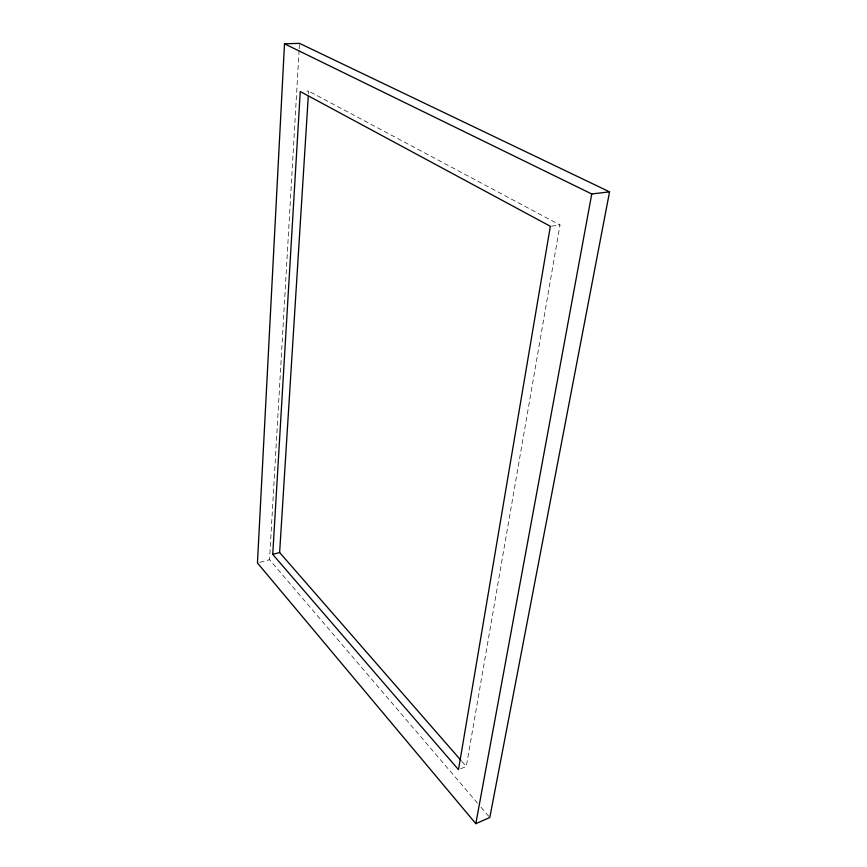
<?xml version="1.0" encoding="UTF-8"?>
<svg xmlns="http://www.w3.org/2000/svg" width="867" height="867" viewBox="0 0 867 867"><rect width="100%" height="100%" fill="white"/><g stroke="black" fill="none" stroke-linecap="round" stroke-linejoin="round"><path stroke-width="0.65" stroke-dasharray="4.33 3.25" d="M477.522 803.145L269.539 559.692L299.104 50.113M299.18 48.758L299.494 43.35M308.435 93.777L308.609 91.078L305.021 91.273M460.724 768.747L466.305 766.482L560.006 224.997L308.609 91.078M259.862 562.325L269.539 559.692M551.564 226.135L560.006 224.997M461.851 761.389L466.305 766.482M481.033 807.253L489.801 817.527"/><path stroke-width="1.3" d="M284.506 43.816L257.445 562.986L475.82 823.65L489.801 817.527L609.555 191.845L299.494 43.35L284.506 43.816L591.749 193.97L609.555 191.845M272.737 554.392L300.253 91.534L550.35 226.287L458.491 769.658L272.737 554.392L279.629 552.528L460.962 760.37M279.629 552.528L308.262 96.475M475.82 823.65L591.749 193.97"/></g></svg>
